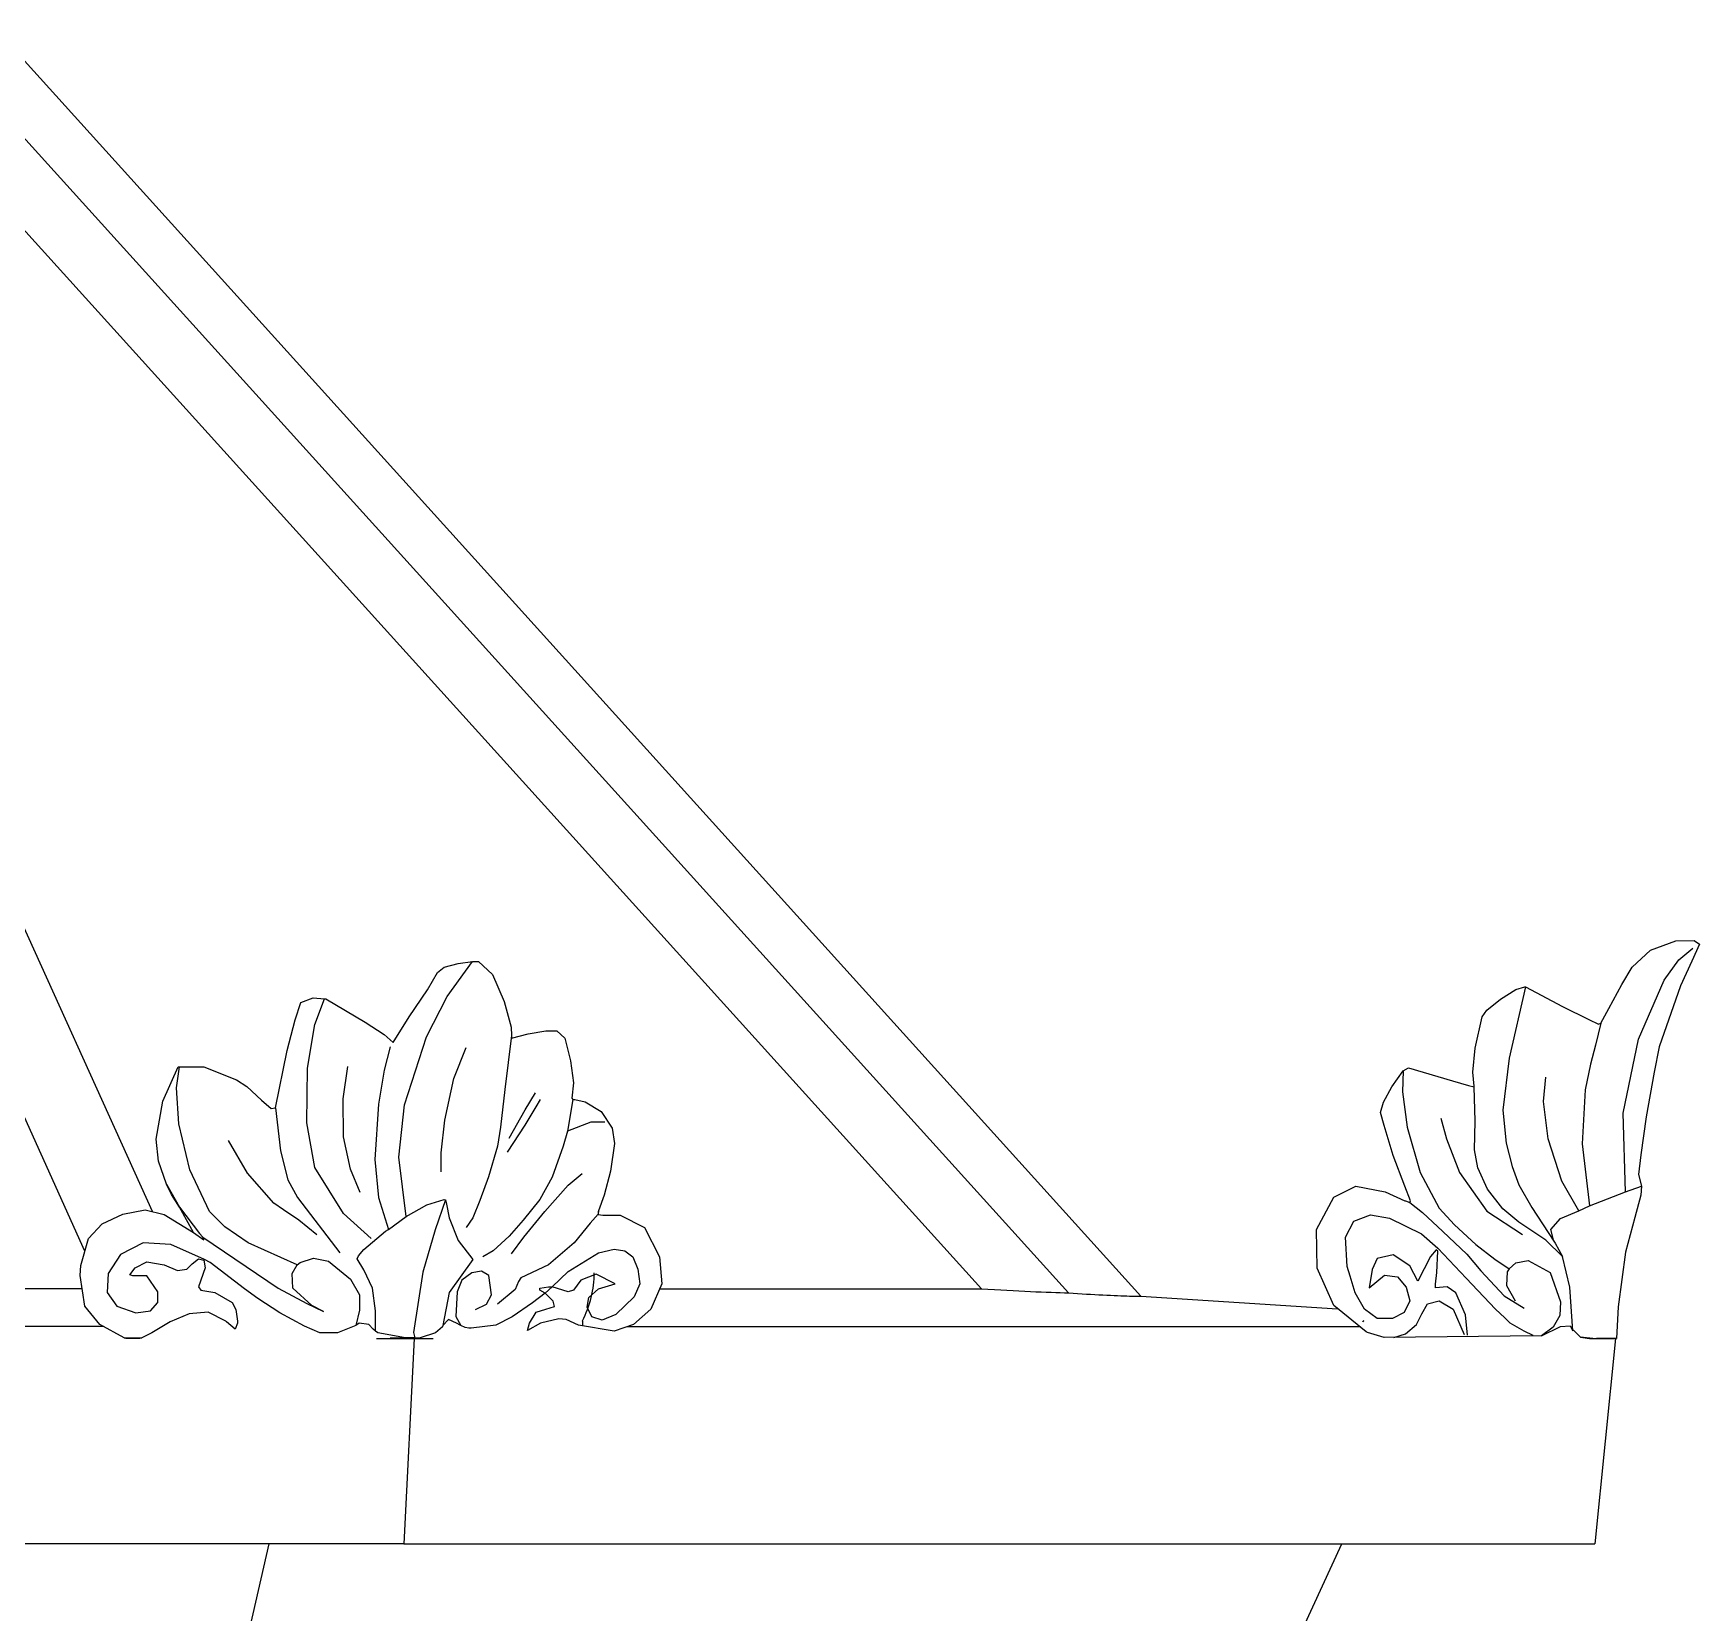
# Model space of a CAD drawing. Header units: millimetres. Extents: x 0 to 13338, y 0 to 11580.
# Drawn here: x 2905.5 to 3082, y 4841.3 to 5008.6 of the extents above; entities that cross this region are included whole.
import ezdxf

# ---------------------------------------------------------------- set-up
doc = ezdxf.new("R2010")
doc.units = ezdxf.units.MM
doc.layers.add('dwgmodels.com', color=250, linetype='Continuous')

# ---------------------------------------------------------------- blocks, each defined once
blk = doc.blocks.new('Public Light 8_side_dwgmodels.com')
at = {"color": 0, "extrusion": (-1, 6.12303e-17, 0)}
for p, q in [((92.37, 4168.77), (34.05, 4297.77)), ((99.51, 4172.95), (43.07, 4297.77)), ((67.06, 4297.77), (187.32, 4164.77)), ((196.55, 4164.34), (75.9, 4297.77)), ((204.21, 4164.01), (83.27, 4297.77)), ((92.08, 4164.77), (13.64, 4164.77)), ((153.24, 4164.77), (187.32, 4164.77)), ((203.01, 4164.01), (204.02, 4164.01)), ((204.02, 4164.01), (204.21, 4164.01)), ((204.21, 4164.01), (225.03, 4162.67)), ((94.37, 4160.77), (-94.37, 4160.77)), ((149.79, 4160.77), (227.38, 4160.77)), ((123.26, 4159.51), (123.3, 4159.51)), ((123.3, 4159.51), (127.3, 4159.51)), ((127.24, 4159.51), (126.15, 4137.77)), ((127.3, 4159.51), (129.27, 4159.51)), ((254.48, 4159.51), (252.3, 4137.77)), ((252.49, 4159.51), (252.57, 4159.51)), ((252.57, 4159.51), (254.61, 4159.51)), ((126.15, 4137.77), (-126.15, 4137.77)), ((111.85, 4137.77), (108.49, 4123.17)), ((126.15, 4137.77), (252.3, 4137.77)), ((218.78, 4123.17), (225.5, 4137.77))]:
    blk.add_line(p, q, dxfattribs=at)
at = {"color": 0}
for p, q in [((258.21, 4200.65), (260.87, 4201.62)), ((260.87, 4201.62), (262.82, 4201.68)), ((261.2, 4199.61), (262.69, 4200.84)), ((263.4, 4201.29), (262.56, 4199.48)), ((262.82, 4201.68), (263.4, 4201.29)), ((130.42, 4198.86), (131.91, 4199.25)), ((130.75, 4195.74), (133.41, 4199.44)), ((131.91, 4199.25), (133.41, 4199.44)), ((133.41, 4199.44), (134.06, 4199.44)), ((134.06, 4199.44), (135.55, 4198.08)), ((256.26, 4198.83), (258.21, 4200.65)), ((259.64, 4197.46), (261.2, 4199.61)), ((262.56, 4199.48), (261.39, 4196.88)), ((128.67, 4196.46), (129.71, 4198.27)), ((129.71, 4198.27), (130.42, 4198.86)), ((135.55, 4198.08), (136.78, 4195.22)), ((255.16, 4197.01), (256.26, 4198.83)), ((256.91, 4191.23), (259.64, 4197.46)), ((115.23, 4195.09), (116.53, 4195.61)), ((116.53, 4195.61), (117.76, 4195.48)), ((116.72, 4192.76), (117.76, 4195.48)), ((117.76, 4195.48), (117.89, 4195.48)), ((117.89, 4195.48), (122.05, 4193.02)), ((126.72, 4193.6), (128.67, 4196.46)), ((128.54, 4191.46), (130.75, 4195.74)), ((242.3, 4195.45), (243.92, 4196.49)), ((244.96, 4196.75), (243.21, 4189.22)), ((243.92, 4196.49), (244.9, 4196.75)), ((244.9, 4196.75), (244.96, 4196.75)), ((244.96, 4196.75), (248.86, 4194.67)), ((253.79, 4194.48), (255.16, 4197.01)), ((261.39, 4196.88), (259.12, 4190.39)), ((114.64, 4193.27), (115.23, 4195.09)), ((136.78, 4195.22), (137.5, 4192.5)), ((240.35, 4193.57), (240.87, 4194.28)), ((240.87, 4194.28), (242.3, 4195.45)), ((248.86, 4194.67), (251.65, 4193.31)), ((252.95, 4192.92), (253.79, 4194.48)), ((113.8, 4190.03), (114.64, 4193.27)), ((115.94, 4188.15), (116.72, 4192.76)), ((122.05, 4193.02), (124.06, 4191.72)), ((125.03, 4190.87), (126.72, 4193.6)), ((137.5, 4192.5), (137.56, 4191.59)), ((139.32, 4191.78), (141.2, 4192.11)), ((141.2, 4192.11), (142.37, 4192.11)), ((142.37, 4192.11), (143.21, 4191.33)), ((239.64, 4190.26), (240.35, 4193.57)), ((251.65, 4193.31), (252.69, 4192.79)), ((252.95, 4192.92), (252.37, 4190.58)), ((252.69, 4192.79), (252.95, 4192.92)), ((124.06, 4191.72), (125.03, 4190.87)), ((124.71, 4190.42), (124.06, 4187.95)), ((126.2, 4184.25), (128.54, 4191.46)), ((131.46, 4187.04), (132.76, 4190.35)), ((137.56, 4191.59), (136.85, 4185.87)), ((137.56, 4191.33), (139.32, 4191.78)), ((137.56, 4191.59), (137.56, 4191.33)), ((143.21, 4191.33), (143.8, 4188.92)), ((239.38, 4187.73), (239.64, 4190.26)), ((252.37, 4190.58), (251.85, 4188.57)), ((255.29, 4183.38), (256.91, 4191.23)), ((259.12, 4190.39), (258.6, 4187.73)), ((112.57, 4183.93), (113.8, 4190.03)), ((143.8, 4188.92), (144.12, 4186.59)), ((243.21, 4189.22), (242.56, 4183.7)), ((251.85, 4188.57), (251.26, 4185.84)), ((100.62, 4184.64), (102.24, 4188.28)), ((102.05, 4186.07), (102.37, 4188.28)), ((102.24, 4188.28), (102.37, 4188.28)), ((102.37, 4188.28), (104.97, 4188.28)), ((104.97, 4188.28), (108.41, 4186.91)), ((108.41, 4186.91), (109.52, 4186.2)), ((115.88, 4182.37), (115.94, 4188.15)), ((119.71, 4184.9), (120.23, 4188.34)), ((124.06, 4187.95), (123.47, 4184.32)), ((130.49, 4182.63), (131.46, 4187.04)), ((230.81, 4186.17), (231.98, 4187.86)), ((231.98, 4187.86), (231.91, 4185.65)), ((231.98, 4187.86), (232.56, 4188.18)), ((232.56, 4188.18), (237.24, 4186.82)), ((237.24, 4186.82), (238.93, 4186.3)), ((239.51, 4186.23), (239.38, 4187.73)), ((246.85, 4184.61), (247.11, 4187.21)), ((258.6, 4187.73), (257.75, 4182.99)), ((102.31, 4182.24), (102.05, 4186.07)), ((109.52, 4186.2), (111.07, 4184.77)), ((119.77, 4180.87), (119.71, 4184.9)), ((136.85, 4185.87), (136.39, 4181.91)), ((138.99, 4183.73), (140.1, 4185.55)), ((144.12, 4186.59), (143.93, 4184.96)), ((143.93, 4184.96), (144.06, 4184.83)), ((229.9, 4184.54), (230.81, 4186.17)), ((231.91, 4185.65), (232.43, 4181.88)), ((238.93, 4186.3), (239.51, 4186.17)), ((239.51, 4186.17), (239.51, 4186.23)), ((239.64, 4182.53), (239.51, 4186.17)), ((251.26, 4185.84), (250.94, 4180.13)), ((99.91, 4180.61), (100.62, 4184.64)), ((111.07, 4184.77), (112.11, 4183.86)), ((112.11, 4183.86), (112.57, 4183.93)), ((112.57, 4183.93), (113.09, 4179.38)), ((123.47, 4184.32), (123.08, 4178.47)), ((125.62, 4178.73), (126.2, 4184.25)), ((137.3, 4180.74), (138.99, 4183.73)), ((138.99, 4182.11), (140.16, 4184.06)), ((140.16, 4184.06), (140.61, 4184.83)), ((144.06, 4184.83), (143.47, 4181.46)), ((144.06, 4184.83), (144.25, 4184.83)), ((144.25, 4184.83), (145.35, 4184.57)), ((145.35, 4184.57), (147.04, 4183.54)), ((147.04, 4183.54), (148.21, 4181.78)), ((229.58, 4183.44), (229.9, 4184.54)), ((229.97, 4182.08), (229.58, 4183.44)), ((242.56, 4183.7), (242.89, 4180.19)), ((247.37, 4180.65), (246.85, 4184.61)), ((255.55, 4175.06), (255.29, 4183.38)), ((103.48, 4177.37), (102.31, 4182.24)), ((116.72, 4177.63), (115.88, 4182.37)), ((130.1, 4179.19), (130.49, 4182.63)), ((136.39, 4181.91), (136.07, 4179.9)), ((137.11, 4179.25), (138.99, 4182.11)), ((143.47, 4181.46), (143.02, 4179.9)), ((145.94, 4182.43), (143.47, 4181.46)), ((147.43, 4182.43), (145.94, 4182.43)), ((148.21, 4181.78), (148.47, 4180.16)), ((230.94, 4178.9), (229.97, 4182.08)), ((232.43, 4181.88), (233.8, 4177.08)), ((236, 4182.86), (236.59, 4180.65)), ((239.57, 4179.48), (239.64, 4182.53)), ((257.75, 4182.99), (257.17, 4178.96)), ((100.17, 4178.28), (99.91, 4180.61)), ((109.58, 4177.04), (107.57, 4180.48)), ((120.49, 4177.43), (119.77, 4180.87)), ((136.07, 4179.9), (135.1, 4176.65)), ((143.02, 4179.9), (141.85, 4176.59)), ((148.47, 4180.16), (148.02, 4177.24)), ((236.59, 4180.65), (237.95, 4177.08)), ((242.89, 4180.19), (243.54, 4177.73)), ((248.79, 4176.17), (247.37, 4180.65)), ((250.94, 4180.13), (251.72, 4173.57)), ((101.01, 4175.87), (100.17, 4178.28)), ((113.09, 4179.38), (113.87, 4176.33)), ((123.08, 4178.47), (123.47, 4174.45)), ((126.4, 4172.43), (125.62, 4178.73)), ((130.1, 4177.17), (130.1, 4179.19)), ((232.17, 4175.65), (230.94, 4178.9)), ((239.9, 4177.6), (239.57, 4179.48)), ((257.17, 4178.96), (256.91, 4176.88)), ((105.55, 4172.95), (103.48, 4177.37)), ((112.37, 4173.86), (109.58, 4177.04)), ((113.87, 4176.33), (114.9, 4174.45)), ((119.77, 4172.76), (116.72, 4177.63)), ((121.53, 4174.97), (120.49, 4177.43)), ((135.1, 4176.65), (134.19, 4174.12)), ((141.85, 4176.59), (140.55, 4174.25)), ((143.54, 4175.74), (145.03, 4176.98)), ((148.02, 4177.24), (147.37, 4174.71)), ((233.8, 4177.08), (235.81, 4173.31)), ((237.95, 4177.08), (240.87, 4172.99)), ((240.94, 4175.32), (239.9, 4177.6)), ((243.54, 4177.73), (244.25, 4175.78)), ((250.61, 4173.05), (248.79, 4176.17)), ((256.91, 4176.88), (257.23, 4175.65)), ((101.53, 4174.77), (101.01, 4175.87)), ((101.01, 4175.87), (102.37, 4173.41)), ((102.37, 4173.41), (101.53, 4174.77)), ((114.9, 4174.45), (119.38, 4168.6)), ((123.47, 4174.45), (124.51, 4171.07)), ((141.07, 4172.95), (143.54, 4175.74)), ((147.37, 4174.71), (146.78, 4173.02)), ((222.82, 4171.04), (224.64, 4174.48)), ((224.64, 4174.48), (226.98, 4175.65)), ((226.98, 4175.65), (230.1, 4175.06)), ((230.1, 4175.06), (232.17, 4174.09)), ((232.76, 4174.09), (232.17, 4175.65)), ((242.56, 4173.25), (240.94, 4175.32)), ((244.25, 4175.78), (245.61, 4173.38)), ((251.72, 4173.57), (255.55, 4175.06)), ((255.55, 4175.06), (257.23, 4175.65)), ((257.17, 4174.68), (256.52, 4172.34)), ((257.23, 4175.65), (257.17, 4174.68)), ((94.19, 4171.65), (96.4, 4172.69)), ((96.4, 4172.69), (98.74, 4173.15)), ((98.74, 4173.15), (100.75, 4172.63)), ((100.75, 4172.63), (103.87, 4170.75)), ((103.87, 4170.75), (102.37, 4173.41)), ((102.37, 4173.41), (104.52, 4170.62)), ((107.18, 4171.33), (105.55, 4172.95)), ((113.41, 4173.15), (112.37, 4173.86)), ((115.03, 4172.04), (113.41, 4173.15)), ((122.7, 4170.1), (119.77, 4172.76)), ((126.4, 4172.43), (128.6, 4173.67)), ((128.6, 4173.67), (130.42, 4174.25)), ((130.55, 4174.19), (129.45, 4171.01)), ((130.42, 4174.25), (130.55, 4174.19)), ((130.55, 4174.19), (130.68, 4173.73)), ((130.68, 4173.73), (130.94, 4172.3)), ((134.19, 4174.12), (133.47, 4172.3)), ((140.55, 4174.25), (138.8, 4172.04)), ((138.86, 4170.23), (141.07, 4172.95)), ((146.72, 4172.69), (145.87, 4171.72)), ((146.78, 4173.02), (146.72, 4172.95)), ((146.78, 4173.02), (146.72, 4172.69)), ((146.72, 4172.95), (146.72, 4172.69)), ((146.72, 4172.69), (146.72, 4172.63)), ((146.72, 4172.63), (147.24, 4172.56)), ((147.24, 4172.56), (149.05, 4172.56)), ((149.05, 4172.56), (151.65, 4171.27)), ((226.78, 4171.95), (228.54, 4172.6)), ((228.54, 4172.6), (230.55, 4172.27)), ((232.17, 4174.09), (232.24, 4174.09)), ((232.24, 4174.09), (232.69, 4173.9)), ((232.69, 4173.9), (232.76, 4174.09)), ((232.69, 4173.9), (234.06, 4172.86)), ((234.06, 4172.86), (236.2, 4170.84)), ((235.81, 4173.31), (237.43, 4171.56)), ((240.87, 4172.99), (244.64, 4170.52)), ((244.25, 4171.82), (242.56, 4173.25)), ((245.61, 4173.38), (247.95, 4169.81)), ((248.66, 4172.21), (250.61, 4173.05)), ((250.61, 4173.05), (251.72, 4173.57)), ((92.76, 4170.1), (94.19, 4171.65)), ((103.87, 4170.75), (104.97, 4169.97)), ((109.65, 4169.64), (107.18, 4171.33)), ((116.92, 4170.49), (115.03, 4172.04)), ((121.92, 4168.93), (124.19, 4170.88)), ((124.19, 4170.88), (124.51, 4171.07)), ((124.51, 4171.07), (126.4, 4172.43)), ((129.45, 4171.01), (128.15, 4166.53)), ((130.94, 4172.3), (131.91, 4169.9)), ((133.47, 4172.3), (132.76, 4171.27)), ((138.8, 4172.04), (137.3, 4170.36)), ((145.87, 4171.72), (144.19, 4169.64)), ((151.65, 4171.27), (153.21, 4168.15)), ((222.89, 4166.95), (222.82, 4171.04)), ((225.88, 4170.26), (226.78, 4171.95)), ((230.55, 4172.27), (233.93, 4170.58)), ((236.2, 4170.84), (238.73, 4168.44)), ((237.43, 4171.56), (239.7, 4169.48)), ((247.11, 4169.94), (244.25, 4171.82)), ((247.63, 4171.04), (248.66, 4172.21)), ((247.95, 4169.81), (247.63, 4171.04)), ((256.52, 4172.34), (255.55, 4168.64)), ((91.92, 4167.24), (92.76, 4170.1)), ((98.54, 4169.64), (96.14, 4168.41)), ((101.46, 4169.45), (98.54, 4169.64)), ((105.04, 4167.89), (101.46, 4169.45)), ((104.52, 4170.62), (104.84, 4170.23)), ((104.97, 4169.97), (104.84, 4170.23)), ((104.84, 4170.23), (112.83, 4164.84)), ((114.84, 4167.3), (109.65, 4169.64)), ((131.91, 4169.9), (133.47, 4167.89)), ((137.3, 4170.36), (135.62, 4168.8)), ((137.56, 4168.47), (138.86, 4170.23)), ((144.19, 4169.64), (141.46, 4167.3)), ((146.78, 4168.6), (148.41, 4168.99)), ((148.41, 4168.99), (149.57, 4168.8)), ((226.07, 4167.14), (225.88, 4170.26)), ((233.93, 4170.58), (235.68, 4169.09)), ((235.68, 4169.09), (238.67, 4165.91)), ((239.7, 4169.48), (241.72, 4167.92)), ((248.86, 4168.18), (247.11, 4169.94)), ((247.95, 4169.81), (248.08, 4169.61)), ((248.08, 4169.61), (248.86, 4168.18)), ((91.86, 4166.2), (91.92, 4167.24)), ((96.14, 4168.41), (94.84, 4166.4)), ((97.7, 4166.98), (98.93, 4167.63)), ((98.93, 4167.63), (100.75, 4167.3)), ((100.75, 4167.3), (102.18, 4166.72)), ((103.15, 4166.85), (103.74, 4167.43)), ((103.74, 4167.43), (104.39, 4167.95)), ((104.39, 4167.95), (104.97, 4167.82)), ((104.97, 4167.82), (105.1, 4166.98)), ((105.62, 4167.56), (105.04, 4167.89)), ((109.26, 4164.77), (105.62, 4167.56)), ((114.32, 4166.4), (114.84, 4167.3)), ((114.84, 4167.3), (115.16, 4167.56)), ((115.16, 4167.56), (116.59, 4168.02)), ((116.59, 4168.02), (118.15, 4167.69)), ((118.15, 4167.69), (120.49, 4165.81)), ((121.2, 4167.95), (121.33, 4168.28)), ((121.92, 4166.79), (121.2, 4167.95)), ((121.33, 4168.28), (121.92, 4168.93)), ((133.47, 4167.89), (130.94, 4164.38)), ((135.62, 4168.8), (134.51, 4168.15)), ((141.46, 4167.3), (138.54, 4165.94)), ((143.54, 4166.59), (146.78, 4168.6)), ((149.57, 4168.8), (150.42, 4168.15)), ((150.42, 4168.15), (150.94, 4166.85)), ((153.21, 4168.15), (153.47, 4165.29)), ((229.25, 4167.99), (228.73, 4166.82)), ((230.94, 4168.38), (229.25, 4167.99)), ((232.69, 4167.21), (230.94, 4168.38)), ((234.9, 4168.18), (233.54, 4165.59)), ((235.48, 4168.9), (234.9, 4168.18)), ((235.68, 4168.77), (235.48, 4168.9)), ((235.55, 4166.49), (235.68, 4168.77)), ((238.73, 4168.44), (240.22, 4166.69)), ((241.72, 4167.92), (243.21, 4166.88)), ((243.21, 4166.88), (243.92, 4167.53)), ((243.92, 4167.53), (245.22, 4167.79)), ((245.22, 4167.79), (247.56, 4166.49)), ((249.64, 4164.94), (248.86, 4168.18)), ((255.55, 4168.64), (254.77, 4162.86)), ((92.37, 4162.95), (91.86, 4166.2)), ((94.84, 4166.4), (94.71, 4164.38)), ((97.11, 4166.27), (97.7, 4166.98)), ((97.44, 4166.14), (97.11, 4166.27)), ((98.93, 4166.14), (97.44, 4166.14)), ((100.1, 4164.45), (98.93, 4166.14)), ((102.18, 4166.72), (103.15, 4166.85)), ((105.1, 4166.98), (104.39, 4164.97)), ((114.38, 4164.84), (114.32, 4166.4)), ((120.49, 4165.81), (121.46, 4164.12)), ((122.82, 4164.84), (121.92, 4166.79)), ((128.15, 4166.53), (127.17, 4160.16)), ((132.3, 4165.68), (131.78, 4164.45)), ((133.34, 4166.46), (132.3, 4165.68)), ((134.38, 4166.66), (133.34, 4166.46)), ((135.16, 4166.2), (134.38, 4166.66)), ((135.42, 4164.12), (135.16, 4166.2)), ((138.28, 4165.55), (137.95, 4164.71)), ((138.54, 4165.94), (138.28, 4165.55)), ((141.85, 4164.97), (143.54, 4166.59)), ((144.9, 4165.68), (144.12, 4164.64)), ((146.52, 4166.33), (144.9, 4165.68)), ((148.54, 4165.29), (146.52, 4166.33)), ((150.94, 4166.85), (151.13, 4165.29)), ((224.64, 4162.99), (222.89, 4166.95)), ((226.39, 4166.1), (226.07, 4167.14)), ((226.91, 4164.35), (226.39, 4166.1)), ((228.73, 4166.82), (228.41, 4164.87)), ((228.41, 4164.87), (230.03, 4166.23)), ((230.03, 4166.23), (231.39, 4166.04)), ((231.39, 4166.04), (232.3, 4164.94)), ((233.54, 4165.59), (232.69, 4167.21)), ((235.42, 4165.26), (235.55, 4166.49)), ((238.67, 4165.91), (241.78, 4162.6)), ((240.22, 4166.69), (242.69, 4164.03)), ((243.02, 4166.56), (242.95, 4165.13)), ((243.21, 4166.88), (243.02, 4166.56)), ((247.56, 4166.49), (248.66, 4163.38)), ((94.71, 4164.38), (95.75, 4162.95)), ((100.1, 4163.34), (100.1, 4164.45)), ((104.39, 4164.97), (104.65, 4164.64)), ((104.65, 4164.64), (106.14, 4164.38)), ((106.14, 4164.38), (107.96, 4163.34)), ((110.68, 4163.73), (109.26, 4164.77)), ((113.02, 4162.24), (110.68, 4163.73)), ((112.83, 4164.84), (115.88, 4163.21)), ((116.4, 4163.02), (114.38, 4164.84)), ((121.46, 4164.12), (121.46, 4162.5)), ((123.15, 4162.44), (122.82, 4164.84)), ((130.94, 4164.38), (130.29, 4160.88)), ((131.78, 4164.45), (131.65, 4161.85)), ((134.9, 4163.15), (135.42, 4164.12)), ((137.95, 4164.71), (136.07, 4163.15)), ((141.13, 4164.32), (139.77, 4163.28)), ((140.55, 4164.84), (141.46, 4164.97)), ((140.55, 4164.64), (140.55, 4164.84)), ((141.13, 4164.32), (140.55, 4164.64)), ((141.85, 4164.97), (141.13, 4164.32)), ((141.98, 4163.47), (141.13, 4164.32)), ((141.46, 4164.97), (141.85, 4164.97)), ((143.54, 4164.45), (141.85, 4164.97)), ((144.12, 4164.64), (143.54, 4164.45)), ((145.55, 4162.82), (145.74, 4163.86)), ((145.74, 4163.86), (146.78, 4164.77)), ((146.78, 4164.77), (148.54, 4165.29)), ((150.55, 4163.93), (148.6, 4162.05)), ((151.13, 4165.29), (150.55, 4163.93)), ((153.47, 4165.29), (152.3, 4162.63)), ((227.89, 4162.6), (226.91, 4164.35)), ((232.3, 4164.94), (232.69, 4163.51)), ((235.42, 4164.87), (235.42, 4165.26)), ((236.65, 4165), (235.42, 4164.87)), ((237.56, 4164.35), (236.65, 4165)), ((238.6, 4162.01), (237.56, 4164.35)), ((242.69, 4164.03), (244.83, 4162.73)), ((242.95, 4165.13), (243.86, 4163.51)), ((249.96, 4160.33), (249.64, 4164.94)), ((93.93, 4161.01), (92.37, 4162.95)), ((95.75, 4162.95), (97.76, 4162.24)), ((97.76, 4162.24), (99.32, 4162.44)), ((99.32, 4162.44), (100.1, 4163.34)), ((103.41, 4162.11), (101.4, 4161.27)), ((105.42, 4162.31), (103.41, 4162.11)), ((107.31, 4161.33), (105.42, 4162.31)), ((107.96, 4163.34), (108.35, 4162.57)), ((108.35, 4162.57), (108.54, 4161.33)), ((115.62, 4160.81), (113.02, 4162.24)), ((115.88, 4163.21), (117.63, 4162.37)), ((117.63, 4162.37), (116.4, 4163.02)), ((121.46, 4162.5), (121.07, 4160.88)), ((123.15, 4160.29), (123.15, 4162.44)), ((133.73, 4162.57), (134.9, 4163.15)), ((139.77, 4163.28), (137.63, 4161.79)), ((139.45, 4161.14), (140.16, 4162.31)), ((140.16, 4162.31), (141.2, 4162.63)), ((141.2, 4162.63), (142.11, 4162.89)), ((142.11, 4162.89), (141.98, 4163.47)), ((146.07, 4161.79), (145.55, 4162.82)), ((148.6, 4162.05), (147.17, 4161.46)), ((152.3, 4162.63), (150.48, 4161.01)), ((228.08, 4160.2), (224.64, 4162.99)), ((229.25, 4161.63), (227.89, 4162.6)), ((232.11, 4162.27), (230.87, 4161.63)), ((232.69, 4163.51), (232.11, 4162.27)), ((233.41, 4160.98), (233.99, 4162.14)), ((233.99, 4162.14), (234.58, 4163.18)), ((234.58, 4163.18), (235.81, 4163.51)), ((235.81, 4163.51), (237.3, 4162.6)), ((237.3, 4162.6), (238.47, 4159.94)), ((238.8, 4159.87), (238.6, 4162.01)), ((241.78, 4162.6), (242.76, 4161.69)), ((248.6, 4161.95), (247.89, 4160.72)), ((248.66, 4163.38), (248.6, 4161.95)), ((254.77, 4162.86), (254.61, 4159.51)), ((96.53, 4159.58), (93.93, 4161.01)), ((101.4, 4161.27), (99.45, 4160.1)), ((107.37, 4161.27), (107.31, 4161.33)), ((108.28, 4160.49), (107.37, 4161.27)), ((108.54, 4161.14), (108.28, 4160.49)), ((108.54, 4161.33), (108.54, 4161.14)), ((117.24, 4160.1), (115.62, 4160.81)), ((121.07, 4160.88), (119.12, 4160.1)), ((121.4, 4161.14), (121.07, 4160.88)), ((122.44, 4161.01), (121.4, 4161.14)), ((122.89, 4160.49), (122.44, 4161.01)), ((123.15, 4160.29), (122.89, 4160.49)), ((123.41, 4160.1), (123.15, 4160.29)), ((127.17, 4160.16), (127.3, 4159.58)), ((130.23, 4160.75), (129.51, 4160.1)), ((130.29, 4160.88), (130.23, 4160.75)), ((130.88, 4161.53), (130.29, 4160.88)), ((131.72, 4161.14), (130.88, 4161.53)), ((131.65, 4161.85), (132.17, 4160.88)), ((132.17, 4160.88), (131.72, 4161.14)), ((132.63, 4160.68), (132.17, 4160.88)), ((133.02, 4160.62), (132.63, 4160.68)), ((133.28, 4160.62), (133.02, 4160.62)), ((135.88, 4160.94), (133.28, 4160.62)), ((137.63, 4161.79), (135.88, 4160.94)), ((140.61, 4161.14), (139.25, 4160.36)), ((139.25, 4160.36), (139.45, 4161.14)), ((142.56, 4161.59), (140.61, 4161.14)), ((143.34, 4161.53), (142.56, 4161.59)), ((144.64, 4160.94), (143.34, 4161.53)), ((148.41, 4160.29), (144.64, 4160.94)), ((147.17, 4161.46), (146.07, 4161.79)), ((150.48, 4161.01), (148.41, 4160.29)), ((228.21, 4160.13), (228.08, 4160.2)), ((230.87, 4161.63), (229.25, 4161.63)), ((232.24, 4160), (233.41, 4160.98)), ((242.76, 4161.69), (243.28, 4161.17)), ((243.28, 4161.17), (244.77, 4160.33)), ((244.77, 4160.33), (245.74, 4159.87)), ((246.65, 4159.81), (248.66, 4160.78)), ((247.89, 4160.72), (246.65, 4159.81)), ((248.66, 4160.78), (249.7, 4160.85)), ((249.7, 4160.85), (249.96, 4160.33)), ((250.07, 4160.36), (249.92, 4160.42)), ((250.78, 4159.64), (250.07, 4160.36)), ((96.53, 4159.58), (98.41, 4159.58)), ((96.72, 4159.51), (96.53, 4159.58)), ((98.15, 4159.51), (96.72, 4159.51)), ((98.41, 4159.58), (98.15, 4159.51)), ((99.45, 4160.1), (98.41, 4159.58)), ((119.12, 4160.1), (117.24, 4160.1)), ((126.33, 4159.58), (123.41, 4160.1)), ((124.71, 4159.58), (126.33, 4159.58)), ((127.3, 4159.58), (126.33, 4159.58)), ((126.92, 4159.51), (126.33, 4159.58)), ((127.3, 4159.51), (126.92, 4159.51)), ((127.3, 4159.51), (127.3, 4159.58)), ((127.89, 4159.58), (127.3, 4159.51)), ((127.3, 4159.58), (127.89, 4159.58)), ((129.51, 4160.1), (127.89, 4159.58)), ((229.97, 4159.61), (228.21, 4160.13)), ((246.65, 4159.81), (229.97, 4159.61)), ((231, 4159.61), (232.24, 4160)), ((252.08, 4159.51), (250.78, 4159.64)), ((250.78, 4159.64), (251.75, 4159.51)), ((251.75, 4159.51), (252.08, 4159.51)), ((252.08, 4159.51), (253.38, 4159.51)), ((254.61, 4159.51), (253.38, 4159.51))]:
    blk.add_line(p, q, dxfattribs=at)
at = {"color": 0, "extrusion": (1, 6.12303e-17, 0)}
for p, q in [((252.57, 4159.51), (252.49, 4159.51)), ((254.61, 4159.51), (252.57, 4159.51))]:
    blk.add_line(p, q, dxfattribs=at)
at = {"color": 0}
for centre, major_axis, ratio, start_param, end_param in [((142.59, 4164.65), (1.56, 6.19), 0.54699, 4.29914, 5.144088), ((183.18, 4165.45), (16.29, -1.06), 0.02582, 4.971024, 5.677152), ((195.99, 4164.59), (8.58, -0.56), 0.02582, 4.779804, 5.671744), ((144.13, 4160.44), (0.41, 1.64), 0.54699, 5.132772, 5.459105), ((228.29, 4160.44), (0.8, 1.6), 0.508466, 1.207628, 1.280683)]:
    blk.add_ellipse(centre, major_axis=major_axis, ratio=ratio, start_param=start_param, end_param=end_param, dxfattribs=at)
at = {"color": 0, "extrusion": (0, 0, -1)}
blk.add_ellipse((228.29, 4160.44), major_axis=(-0.8, -1.6), ratio=0.508466, start_param=1.860909, end_param=1.933964, dxfattribs=at)

msp = doc.modelspace()

# ---------------------------------------------------------------- block references
at = {"layer": 'dwgmodels.com'}
msp.add_blockref('Public Light 8_side_dwgmodels.com', (2818.61, 710.8), dxfattribs=at)

doc.saveas('drawing.dxf')
